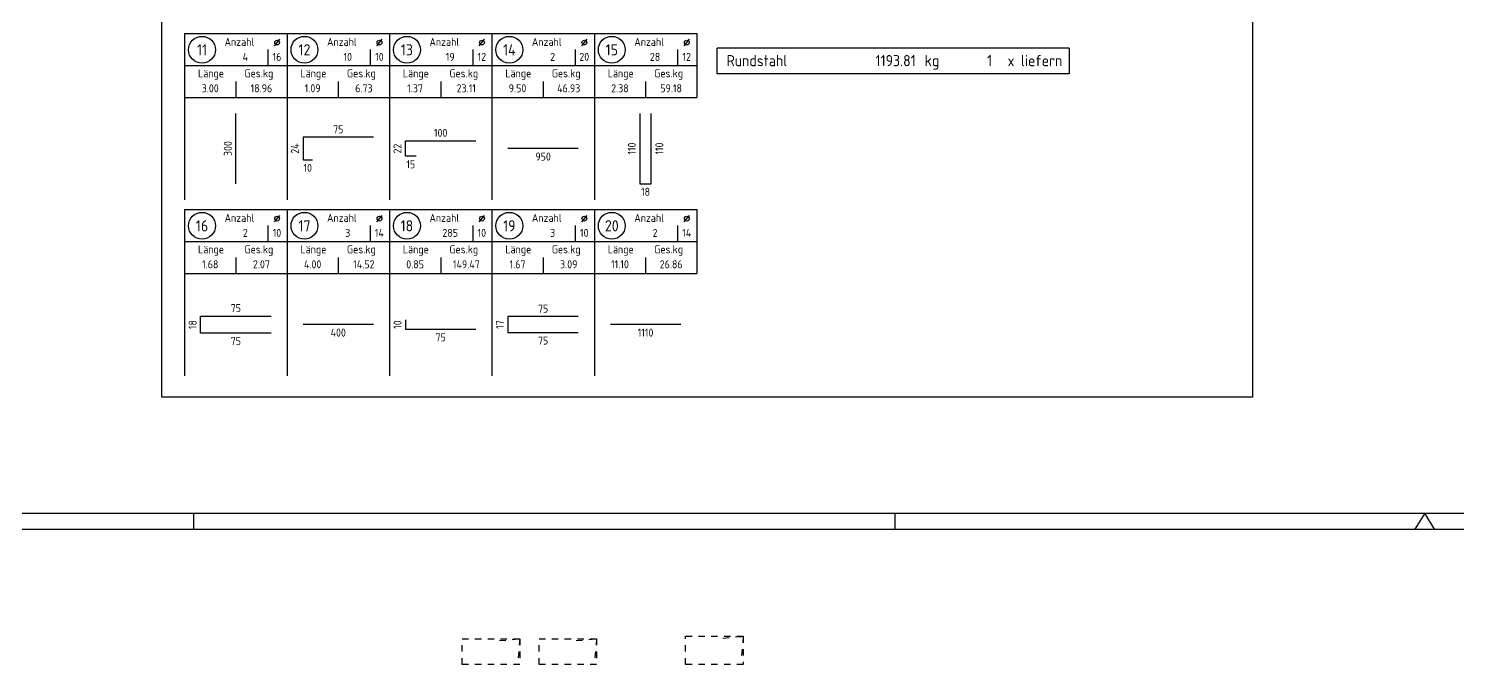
# Model space of a CAD drawing. Extents: x -10 to 76.2, y -7.1 to 49.1.
# Drawn here: x 7.92 to 30.24, y -2.11 to 7.82 of the extents above; entities that cross this region are included whole.
import ezdxf
from ezdxf.enums import TextEntityAlignment as Align

# ---------------------------------------------------------------- set-up
doc = ezdxf.new("R2010")
doc.units = 0
doc.header["$LTSCALE"] = 0.5
doc.linetypes.add('AUSGEZOGEN', pattern=[1000.01, 1000, 0.01])
doc.linetypes.add('HIDDEN2', pattern=[0.187, 0.125, -0.062])
for name, color, linetype in [('RAHMEN', 7, 'Continuous'), ('RND', 7, 'Continuous'), ('RND_BILD', 7, 'Continuous'), ('TEXT', 7, 'Continuous')]:
    doc.layers.add(name, color=color, linetype=linetype)
doc.styles.add('txt', font='isocp.shx')

# ---------------------------------------------------------------- blocks, each defined once
blk = doc.blocks.new('DINA0')
at = {"color": 7, "linetype": 'Continuous'}
for p, q in [((59.45, 0.5), (59.14, 0)), ((59.76, 0), (59.45, 0.5))]:
    blk.add_line(p, q, dxfattribs=at)
at = {"layer": 'RAHMEN', "color": 5}
blk.add_line((2, 0.5), (118.4, 0.5), dxfattribs=at)
at = {"layer": 'RAHMEN', "color": 7}
for p, q in [((21, 0), (21, 0.5)), ((42.9, 0.5), (42.9, 0))]:
    blk.add_line(p, q, dxfattribs=at)
at = {"layer": 'RAHMEN'}
blk.add_line((0, 0), (118.9, 0), dxfattribs=at)
blk = doc.blocks.new('RND_LIS2')
at = {"layer": 'RND', "color": 3, "linetype": 'Continuous'}
for p, q in [((0, 0), (0, -5.2)), ((0, 0), (3.2, 0)), ((3.2, 0), (3.2, -2)), ((2.6, -0.503), (2.6, -1)), ((0, -1), (3.2, -1)), ((1.6, -1.503), (1.6, -2)), ((0, -2), (3.2, -2))]:
    blk.add_line(p, q, dxfattribs=at)
at = {"layer": 'RND', "color": 7, "linetype": 'Continuous'}
blk.add_line((2.805, -0.39), (2.973, -0.186), dxfattribs=at)
at = {"layer": 'RND', "color": 1, "linetype": 'Continuous'}
blk.add_circle((0.545, -0.513), 0.42, dxfattribs=at)
at = {"layer": 'RND', "color": 7, "linetype": 'Continuous'}
blk.add_circle((2.889, -0.288), 0.075, dxfattribs=at)
at = {"layer": 'RND', "color": 7, "linetype": 'Continuous', "style": 'txt'}
for s, p in [('Anzahl', (1.249, -0.391)), ('Länge', (0.42, -1.373)), ('Ges.kg', (1.872, -1.373))]:
    blk.add_text(s, height=0.25, dxfattribs=at).set_placement(p)
at = {"layer": 'RND', "color": 1, "linetype": 'Continuous', "style": 'txt'}
blk.add_attdef('POS1', text='', height=0.35, dxfattribs=at).set_placement((0.545, -0.513), align=Align.MIDDLE)
at = {"layer": 'RND', "color": 7, "linetype": 'Continuous', "style": 'txt'}
for tag, p in [('STK1', (1.897, -0.859)), ('DS1', (2.885, -0.859)), ('LANG1', (0.8, -1.841)), ('GEW', (2.4, -1.841))]:
    blk.add_attdef(tag, text='', height=0.25, dxfattribs=at).set_placement(p, align=Align.CENTER)
blk = doc.blocks.new('RND_SUM')
at = {"layer": 'RND', "color": 5, "linetype": 'Continuous'}
for p, q in [((0, 0), (0, 0.8)), ((11, 0.8), (0, 0.8)), ((11, 0.8), (11, 0)), ((11, 0), (0, 0))]:
    blk.add_line(p, q, dxfattribs=at)
at = {"layer": 'RND', "color": 1, "linetype": 'Continuous', "style": 'txt'}
for s, p in [('Rundstahl', (0.292, 0.235)), ('kg', (6.483, 0.235))]:
    blk.add_text(s, height=0.35, dxfattribs=at).set_placement(p)
blk.add_text('x liefern', height=0.35, dxfattribs=at).set_placement((10.784, 0.235), align=Align.RIGHT)
for tag, p in [('RND-S', (6.203, 0.235)), ('RND-Z', (8.59, 0.235))]:
    blk.add_attdef(tag, text='', height=0.35, dxfattribs=at).set_placement(p, align=Align.RIGHT)

msp = doc.modelspace()

# ---------------------------------------------------------------- linework, layer by layer
at = {"layer": 'RND', "color": 102, "linetype": 'HIDDEN2'}
for points in [[(15.2724, -1.7391), (15.5911, -1.7112), (15.5911, -2.1112), (14.6911, -2.1112), (14.6911, -1.7112), (15.5911, -1.7112), (15.5633, -2.0299)], [(16.4724, -1.7391), (16.7911, -1.7112), (16.7911, -2.1112), (15.8911, -2.1112), (15.8911, -1.7112), (16.7911, -1.7112), (16.7633, -2.0299)], [(18.7624, -1.6991), (19.0811, -1.6712), (19.0811, -2.1112), (18.1811, -2.1112), (18.1811, -1.6712), (19.0811, -1.6712), (19.0533, -1.9899)]]:
    msp.add_lwpolyline(points, dxfattribs=at)
at = {"layer": 'RND_BILD', "color": 1, "linetype": 'AUSGEZOGEN'}
for points in [[(11.1554, 5.3984), (11.1554, 6.4984)], [(17.4654, 6.4984), (17.4654, 5.3984), (17.6454, 5.3984), (17.6454, 6.4984)], [(13.3054, 6.1244), (12.2054, 6.1244), (12.2054, 5.7724), (12.352, 5.7724)], [(13.9704, 5.8274), (13.8054, 5.8274), (13.8054, 6.0694), (14.9054, 6.0694)], [(16.5054, 5.9484), (15.4054, 5.9484)], [(11.7054, 3.0664), (10.6054, 3.0664), (10.6054, 3.3304), (11.7054, 3.3304)], [(13.3054, 3.1984), (12.2054, 3.1984)], [(13.8054, 3.2718), (13.8054, 3.1251), (14.9054, 3.1251)], [(16.5054, 3.3231), (15.4054, 3.3231), (15.4054, 3.0738), (16.5054, 3.0738)], [(18.1054, 3.1984), (17.0054, 3.1984)]]:
    msp.add_lwpolyline(points, dxfattribs=at)
at = {"layer": 'TEXT', "color": 1, "linetype": 'AUSGEZOGEN'}
msp.add_lwpolyline([(10.0013, 13.7234), (27.034, 13.7234), (27.034, 2.0668), (10.0013, 2.0668)], close=True, dxfattribs=at)

# ---------------------------------------------------------------- block references
at = {"xscale": 0.5, "yscale": 0.5, "zscale": 0.5}
msp.add_blockref('DINA0', (0, 0), dxfattribs=at)
at = {"layer": 'RND_BILD', "color": 7, "linetype": 'AUSGEZOGEN', "xscale": 0.5, "yscale": 0.5, "zscale": 0.5}
for name, p, values in [('RND_LIS2', (10.3554, 7.7484), {'POS1': '11', 'STK1': '4', 'DS1': '16', 'LANG1': '3.00', 'GEW': '18.96'}), ('RND_LIS2', (11.9554, 7.7484), {'POS1': '12', 'STK1': '10', 'DS1': '10', 'LANG1': '1.09', 'GEW': '6.73'}), ('RND_LIS2', (13.5554, 7.7484), {'POS1': '13', 'STK1': '19', 'DS1': '12', 'LANG1': '1.37', 'GEW': '23.11'}), ('RND_LIS2', (15.1554, 7.7484), {'POS1': '14', 'STK1': '2', 'DS1': '20', 'LANG1': '9.50', 'GEW': '46.93'}), ('RND_LIS2', (16.7554, 7.7484), {'POS1': '15', 'STK1': '28', 'DS1': '12', 'LANG1': '2.38', 'GEW': '59.18'}), ('RND_SUM', (18.6737, 7.1176), {'RND-S': '1193.81', 'RND-Z': '1'}), ('RND_LIS2', (10.3554, 4.9984), {'POS1': '16', 'STK1': '2', 'DS1': '10', 'LANG1': '1.68', 'GEW': '2.07'}), ('RND_LIS2', (11.9554, 4.9984), {'POS1': '17', 'STK1': '3', 'DS1': '14', 'LANG1': '4.00', 'GEW': '14.52'}), ('RND_LIS2', (13.5554, 4.9984), {'POS1': '18', 'STK1': '285', 'DS1': '10', 'LANG1': '0.85', 'GEW': '149.47'}), ('RND_LIS2', (15.1554, 4.9984), {'POS1': '19', 'STK1': '3', 'DS1': '10', 'LANG1': '1.67', 'GEW': '3.09'}), ('RND_LIS2', (16.7554, 4.9984), {'POS1': '20', 'STK1': '2', 'DS1': '14', 'LANG1': '11.10', 'GEW': '26.86'})]:
    msp.add_blockref(name, p, dxfattribs=at).add_auto_attribs(values)

# ---------------------------------------------------------------- texts
at = {"layer": 'RND_BILD', "color": 7, "linetype": 'AUSGEZOGEN', "style": 'txt'}
for s, p in [('75', (12.7554, 6.2494)), ('100', (14.3554, 6.1944)), ('10', (12.2787, 5.6474)), ('15', (13.8879, 5.7024)), ('18', (17.5554, 5.2734)), ('75', (11.1554, 3.4554)), ('75', (15.9554, 3.4481)), ('400', (12.7554, 3.0734)), ('1110', (17.5554, 3.0734)), ('75', (11.1554, 2.9414)), ('75', (14.3554, 3.0001)), ('75', (15.9554, 2.9488))]:
    msp.add_text(s, height=0.125, dxfattribs=at).set_placement(p, align=Align.MIDDLE)
for s, rotation, p in [('300', 90, (11.0304, 5.9484)), ('110', 90, (17.3404, 5.9484)), ('110', 90, (17.7704, 5.9484)), ('24', 90, (12.0804, 5.9484)), ('22', 90, (13.6804, 5.9484)), ('950', 360, (15.9554, 5.8234)), ('18', 90, (10.4804, 3.1984)), ('10', 90, (13.6804, 3.1984)), ('17', 90, (15.2804, 3.1984))]:
    msp.add_text(s, height=0.125, rotation=rotation, dxfattribs=at).set_placement(p, align=Align.MIDDLE)

doc.saveas('drawing.dxf')
